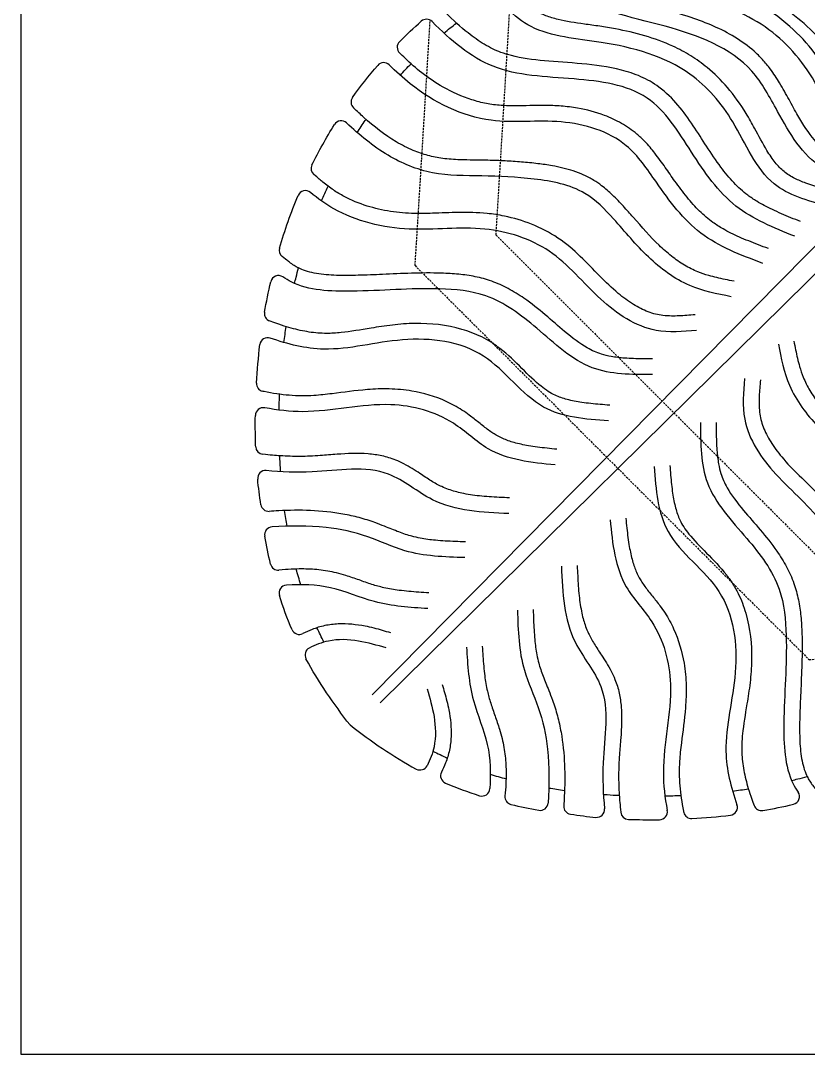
# Model space of a CAD drawing. Header units: millimetres. Extents: x -38686 to 870903, y -23218 to 232707.
# Drawn here: x 37372.5 to 37472.4, y 30796.6 to 30927.6 of the extents above; entities that cross this region are included whole.
import ezdxf

# ---------------------------------------------------------------- set-up
doc = ezdxf.new("R2010")
doc.units = ezdxf.units.MM
doc.header["$LTSCALE"] = 10
doc.linetypes.add('HIDDEN', pattern=[0.375, 0.25, -0.125])
doc.layers.add('40 - Detail Outline', color=142, linetype='Continuous')

msp = doc.modelspace()

# ---------------------------------------------------------------- linework, layer by layer
at = {"layer": '40 - Detail Outline', "color": 251}
for p, q in [((37486.067, 30912.072), (37417.097, 30842.168)), ((37488.019, 30910.119), (37418.116, 30841.149))]:
    msp.add_line(p, q, dxfattribs=at)
at = {"layer": '40 - Detail Outline', "color": 7}
msp.add_lwpolyline([(38322.522, 32146.575), (37372.522, 32146.575), (37372.522, 30796.575), (38322.522, 30796.575)], close=True, dxfattribs=at)
at = {"layer": '40 - Detail Outline', "color": 252, "linetype": 'HIDDEN', "ltscale": 0.1}
for points in [[(37434.874, 30934.885, -0.0005648), (37432.785, 30900.453), (37476.353, 30856.886, -0.0009965), (37510.992, 30859.318, -0.0013085)], [(37424.431, 30927.699, -0.0008531), (37422.522, 30896.575), (37472.522, 30846.575, -0.0015354), (37503.414, 30848.783, -0.0015354)]]:
    msp.add_lwpolyline(points, format="xyb", dxfattribs=at)
at = {"layer": '40 - Detail Outline', "color": 251}
for centre, start, end in [((37423.972, 30926.81), 45.04849, 131.08967), ((37421.253, 30924.257), 135.23951, 225.27096), ((37418.541, 30921.314), 45.37059, 139.38591), ((37415.404, 30917.315), 144.35564, 226.11973), ((37413.15, 30913.936), 46.74206, 148.21629), ((37410.345, 30908.89), 153.6379, 228.67738), ((37408.619, 30905.093), 49.93573, 157.45103), ((37406.295, 30898.518), 163.54353, 231.43457), ((37405.195, 30894.314), 55.32241, 167.12319), ((37404.429, 30890.491), 170.18181, 249.59159), ((37403.84, 30886.442), 70.6813, 173.23504), ((37403.414, 30881.613), 176.64905, 257.75444), ((37403.273, 30877.564), 79.36509, 179.34188), ((37403.314, 30873.644), 181.84017, 264.11427), ((37403.563, 30869.597), 84.66017, 185.44805), ((37403.961, 30866.416), 188.82963, 273.84978), ((37404.45, 30862.44), 93.67541, 190.22062), ((37405.178, 30858.964), 193.50603, 275.33654), ((37406.268, 30855.053), 93.53079, 197.716), ((37407.84, 30850.807), 203.02974, 296.69921), ((37409.569, 30847.199), 117.03841, 208.27621), ((37423.146, 30833.622), 241.72379, 332.96159), ((37426.754, 30831.893), 153.30079, 246.97026), ((37431.001, 30830.32), 252.284, 356.46921), ((37470.261, 30829.248), 282.87681, 34.67759), ((37434.912, 30829.231), 174.66346, 256.49397), ((37438.387, 30828.502), 259.77938, 356.32459), ((37442.364, 30828.014), 176.15022, 261.17037), ((37445.544, 30827.616), 264.55195, 5.33983), ((37449.591, 30827.366), 185.88573, 268.15983), ((37453.511, 30827.326), 270.65812, 10.63491), ((37457.56, 30827.467), 192.24556, 273.35095), ((37462.389, 30827.893), 276.76496, 19.3187), ((37466.439, 30828.482), 200.40841, 279.81819)]:
    msp.add_arc(centre, 1, start, end, dxfattribs=at)
for points, knots in [([(37481.7, 30910.224), (37480.138, 30910.832), (37476.213, 30912.359), (37473.856, 30919.758), (37468.276, 30926.739), (37459.075, 30930.989), (37449.344, 30930.855), (37444.918, 30934.836), (37443.174, 30936.702)], [0, 0, 0, 0, 4.8267485, 12.1285269, 21.5436592, 31.1989251, 41.5791242, 48.9744391, 48.9744391, 48.9744391, 48.9744391]), ([(37484.541, 30912.365), (37483.527, 30912.914), (37480.834, 30914.369), (37477.148, 30917.971), (37475.333, 30924.46), (37469.498, 30929.372), (37462.26, 30933.609), (37454.873, 30933.908), (37451.45, 30936.324), (37450.424, 30937.214)], [0, 0, 0, 0, 3.4625137, 9.1915716, 14.8450556, 23.0827075, 31.1333885, 39.8635293, 43.9261864, 43.9261864, 43.9261864, 43.9261864]), ([(37454.033, 30937.097), (37457.308, 30936.661), (37467.16, 30934.289), (37480.116, 30927.376), (37483.346, 30916.341), (37485.637, 30912.709), (37486.067, 30912.072)], [136.8040503, 136.8040503, 136.8040503, 136.8040503, 146.5004897, 165.9015749, 177.3555264, 179.5269324, 179.5269324, 179.5269324, 179.5269324]), ([(37483.144, 30915.467), (37483.04, 30915.534), (37482.937, 30915.601), (37482.416, 30915.95), (37482.015, 30916.25), (37481.253, 30916.893), (37480.893, 30917.233), (37480.282, 30917.891), (37480.022, 30918.203), (37479.631, 30918.738), (37479.485, 30918.955), (37479.206, 30919.415), (37479.07, 30919.666), (37478.803, 30920.202), (37478.673, 30920.486), (37478.284, 30921.375), (37478.027, 30922.02), (37477.567, 30923.062), (37477.393, 30923.44), (37477.025, 30924.154), (37476.835, 30924.492), (37476.432, 30925.14), (37476.218, 30925.453), (37475.546, 30926.362), (37475.059, 30926.926), (37473.694, 30928.336), (37472.772, 30929.122), (37471.379, 30930.193), (37470.922, 30930.526), (37470.009, 30931.17), (37469.546, 30931.486), (37468.129, 30932.404), (37467.15, 30932.977), (37465.374, 30933.856), (37464.598, 30934.191), (37463.376, 30934.629), (37462.947, 30934.766), (37462.087, 30935.008), (37461.66, 30935.113), (37460.393, 30935.397), (37459.567, 30935.546), (37457.782, 30935.883), (37456.843, 30936.071), (37455.556, 30936.445), (37455.138, 30936.589), (37454.51, 30936.855), (37454.281, 30936.965), (37454.045, 30937.091), (37454.039, 30937.094), (37454.033, 30937.097)], [2.8519266, 2.8519266, 2.8519266, 2.8519266, 3.2646199, 3.2646199, 4.9697365, 4.9697365, 6.674853, 6.674853, 8.1161844, 8.1161844, 9.0682072, 9.0682072, 10.0996007, 10.0996007, 11.1309941, 11.1309941, 13.193781, 13.193781, 14.326377, 14.326377, 15.3136178, 15.3136178, 16.3008585, 16.3008585, 18.2753401, 18.2753401, 21.5502258, 21.5502258, 23.127888, 23.127888, 24.7055503, 24.7055503, 27.8608748, 27.8608748, 30.1705919, 30.1705919, 31.3720932, 31.3720932, 32.5735945, 32.5735945, 34.976597, 34.976597, 38.0076801, 38.0076801, 39.6007312, 39.6007312, 40.5817689, 40.5817689, 40.6069398, 40.6069398, 40.6069398, 40.6069398]), ([(37478.443, 30907.372), (37476.943, 30907.805), (37472.449, 30909.102), (37468.899, 30915.246), (37464.566, 30923.455), (37453.994, 30927.444), (37443.329, 30929.241), (37439.094, 30933.826), (37437.908, 30935.3)], [0, 0, 0, 0, 4.5750783, 13.7039465, 19.7497119, 32.1343409, 45.3360883, 50.9095088, 50.9095088, 50.9095088, 50.9095088]), ([(37478.998, 30909.293), (37478.67, 30909.388), (37478.349, 30909.481), (37477.416, 30909.762), (37476.834, 30909.955), (37476.02, 30910.289), (37475.746, 30910.415), (37475.272, 30910.668), (37475.068, 30910.791), (37474.663, 30911.069), (37474.465, 30911.221), (37473.88, 30911.717), (37473.504, 30912.101), (37472.407, 30913.397), (37471.725, 30914.451), (37470.684, 30916.248), (37470.31, 30916.934), (37469.548, 30918.325), (37469.159, 30919.033), (37468.372, 30920.337), (37467.983, 30920.936), (37467.25, 30921.919), (37466.927, 30922.315), (37466.235, 30923.071), (37465.87, 30923.427), (37464.732, 30924.433), (37463.914, 30925.02), (37461.324, 30926.596), (37459.437, 30927.38), (37456.21, 30928.461), (37454.882, 30928.832), (37452.287, 30929.509), (37451.021, 30929.817), (37448.39, 30930.534), (37447.05, 30930.95), (37445.229, 30931.715), (37444.652, 30931.994), (37443.734, 30932.517), (37443.374, 30932.746), (37442.471, 30933.393), (37441.932, 30933.858), (37441.151, 30934.627), (37440.904, 30934.886), (37440.658, 30935.155)], [0, 0, 0, 0, 1.001274, 1.001274, 3.0038219, 3.0038219, 4.1220622, 4.1220622, 5.1047327, 5.1047327, 6.0874031, 6.0874031, 8.0527441, 8.0527441, 12.0005692, 12.0005692, 14.2953175, 14.2953175, 16.5900658, 16.5900658, 18.5551166, 18.5551166, 19.911819, 19.911819, 21.2685213, 21.2685213, 23.9819261, 23.9819261, 29.4826454, 29.4826454, 33.2569062, 33.2569062, 37.031167, 37.031167, 41.4786882, 41.4786882, 43.7067825, 43.7067825, 45.2537806, 45.2537806, 47.7753162, 47.7753162, 48.9659121, 48.9659121, 48.9659121, 48.9659121]), ([(37482.426, 30912.088), (37482.12, 30912.207), (37481.821, 30912.323), (37480.959, 30912.671), (37480.428, 30912.903), (37479.505, 30913.392), (37479.115, 30913.648), (37478.684, 30914.02), (37478.571, 30914.13), (37478.345, 30914.373), (37478.234, 30914.505), (37477.906, 30914.933), (37477.694, 30915.261), (37477.071, 30916.357), (37476.679, 30917.237), (37476.07, 30918.585), (37475.88, 30919), (37475.502, 30919.777), (37475.319, 30920.135), (37474.938, 30920.834), (37474.74, 30921.178), (37474.124, 30922.192), (37473.682, 30922.844), (37472.27, 30924.724), (37471.209, 30925.873), (37468.715, 30928.066), (37467.248, 30929.072), (37464.119, 30930.73), (37462.455, 30931.384), (37460.051, 30932.036), (37459.357, 30932.19), (37457.991, 30932.442), (37457.316, 30932.542), (37455.384, 30932.808), (37454.164, 30932.948), (37451.913, 30933.338), (37450.886, 30933.588), (37449.727, 30934.056), (37449.478, 30934.17), (37448.979, 30934.426), (37448.731, 30934.567), (37448.024, 30935.008), (37447.567, 30935.338), (37447.114, 30935.706)], [0, 0, 0, 0, 0.9453756, 0.9453756, 2.8361267, 2.8361267, 4.7268778, 4.7268778, 5.4614068, 5.4614068, 6.1959359, 6.1959359, 7.664994, 7.664994, 10.6155465, 10.6155465, 11.8771794, 11.8771794, 12.9450509, 12.9450509, 14.0129225, 14.0129225, 16.1486655, 16.1486655, 20.4201516, 20.4201516, 25.2533955, 25.2533955, 30.0866395, 30.0866395, 31.9897389, 31.9897389, 33.8928384, 33.8928384, 37.5595364, 37.5595364, 41.2262344, 41.2262344, 42.2848748, 42.2848748, 43.3435152, 43.3435152, 45.3263709, 45.3263709, 45.3263709, 45.3263709]), ([(37474.68, 30904.125), (37472.249, 30904.812), (37466.636, 30906.4), (37463.448, 30914.763), (37456.873, 30922.382), (37447.174, 30925.08), (37437.011, 30925.76), (37433.194, 30930.063), (37431.533, 30932.299)], [0, 0, 0, 0, 7.2173194, 16.6586382, 24.7874942, 36.7593966, 45.8433615, 53.8244605, 53.8244605, 53.8244605, 53.8244605]), ([(37475.224, 30906.049), (37474.849, 30906.155), (37474.48, 30906.26), (37473.395, 30906.577), (37472.703, 30906.793), (37471.566, 30907.215), (37471.1, 30907.412), (37470.154, 30907.888), (37469.696, 30908.175), (37468.91, 30908.812), (37468.539, 30909.196), (37467.821, 30910.094), (37467.475, 30910.607), (37466.613, 30912.026), (37466.106, 30912.994), (37465.226, 30914.615), (37464.877, 30915.242), (37463.786, 30917.032), (37462.994, 30918.14), (37461.333, 30920.075), (37460.484, 30920.92), (37458.898, 30922.229), (37458.193, 30922.733), (37456.735, 30923.633), (37455.981, 30924.033), (37452.896, 30925.453), (37450.426, 30926.125), (37447.268, 30926.716), (37446.595, 30926.826), (37445.268, 30927.022), (37444.616, 30927.109), (37442.796, 30927.365), (37441.672, 30927.539), (37440.099, 30927.919), (37439.575, 30928.074), (37438.767, 30928.379), (37438.461, 30928.512), (37437.547, 30928.978), (37436.95, 30929.387), (37435.778, 30930.377), (37435.206, 30930.957), (37434.274, 30932.028), (37433.908, 30932.481), (37433.544, 30932.956)], [0, 0, 0, 0, 1.1132433, 1.1132433, 3.3397298, 3.3397298, 5.0768955, 5.0768955, 7.2072802, 7.2072802, 9.3376648, 9.3376648, 11.4680495, 11.4680495, 14.7148192, 14.7148192, 16.6851178, 16.6851178, 20.3572923, 20.3572923, 23.6078206, 23.6078206, 25.951608, 25.951608, 28.2953955, 28.2953955, 35.3187319, 35.3187319, 37.201506, 37.201506, 39.0842801, 39.0842801, 42.6041611, 42.6041611, 44.5323916, 44.5323916, 45.8102259, 45.8102259, 48.5717117, 48.5717117, 51.3331975, 51.3331975, 53.1500526, 53.1500526, 53.1500526, 53.1500526]), ([(37471.402, 30902.151), (37470.986, 30902.319), (37470.573, 30902.486), (37469.354, 30902.987), (37468.565, 30903.324), (37467.118, 30904.013), (37466.454, 30904.361), (37465.439, 30904.978), (37465.06, 30905.231), (37464.386, 30905.733), (37464.085, 30905.981), (37463.492, 30906.515), (37463.203, 30906.8), (37462.354, 30907.699), (37461.812, 30908.363), (37460.668, 30909.9), (37460.071, 30910.79), (37458.925, 30912.558), (37458.374, 30913.438), (37457.192, 30915.199), (37456.563, 30916.08), (37455.144, 30917.748), (37454.352, 30918.537), (37453.075, 30919.477), (37452.697, 30919.722), (37451.928, 30920.16), (37451.535, 30920.356), (37450.337, 30920.884), (37449.514, 30921.155), (37447.022, 30921.802), (37445.323, 30922.015), (37442.022, 30922.315), (37440.424, 30922.4), (37437.417, 30922.677), (37436.009, 30922.867), (37434.276, 30923.317), (37433.834, 30923.453), (37433.047, 30923.745), (37432.695, 30923.897), (37431.991, 30924.239), (37431.642, 30924.429), (37430.602, 30925.05), (37429.917, 30925.535), (37428.289, 30926.828), (37427.353, 30927.691), (37426.414, 30928.614)], [0, 0, 0, 0, 1.3154773, 1.3154773, 3.946432, 3.946432, 6.4031522, 6.4031522, 7.9847907, 7.9847907, 9.3874412, 9.3874412, 10.7900917, 10.7900917, 13.5953928, 13.5953928, 16.8486985, 16.8486985, 19.80426, 19.80426, 22.7598215, 22.7598215, 25.715383, 25.715383, 26.8647157, 26.8647157, 28.0140484, 28.0140484, 30.3127138, 30.3127138, 34.9038116, 34.9038116, 39.4949094, 39.4949094, 44.0860072, 44.0860072, 45.7352877, 45.7352877, 47.1469747, 47.1469747, 48.5586616, 48.5586616, 51.3820354, 51.3820354, 55.3141931, 55.3141931, 55.3141931, 55.3141931]), ([(37470.654, 30900.296), (37468.002, 30901.367), (37462.541, 30903.57), (37457.528, 30910.874), (37452.534, 30919.131), (37442.327, 30920.451), (37432.179, 30920.705), (37427.056, 30925.145), (37424.679, 30927.518)], [0, 0, 0, 0, 8.3746707, 17.2458641, 26.1171306, 35.6878407, 46.0804708, 55.7639306, 55.7639306, 55.7639306, 55.7639306]), ([(37467.308, 30898.736), (37466.882, 30898.896), (37466.46, 30899.054), (37465.211, 30899.533), (37464.402, 30899.855), (37462.904, 30900.522), (37462.21, 30900.863), (37461.113, 30901.49), (37460.687, 30901.76), (37459.984, 30902.262), (37459.697, 30902.485), (37459.132, 30902.967), (37458.855, 30903.222), (37458.037, 30904.03), (37457.511, 30904.622), (37456.473, 30905.9), (37455.961, 30906.586), (37455.05, 30907.859), (37454.652, 30908.435), (37453.825, 30909.619), (37453.394, 30910.225), (37452.527, 30911.334), (37452.101, 30911.839), (37451.32, 30912.645), (37450.989, 30912.958), (37450.025, 30913.771), (37449.367, 30914.221), (37447.996, 30915.001), (37447.282, 30915.332), (37445.439, 30916.033), (37444.289, 30916.335), (37442.434, 30916.662), (37441.729, 30916.749), (37440.338, 30916.855), (37439.659, 30916.875), (37437.685, 30916.888), (37436.44, 30916.835), (37434.633, 30916.831), (37434.021, 30916.844), (37432.789, 30916.927), (37432.176, 30917.003), (37430.937, 30917.244), (37430.316, 30917.406), (37428.462, 30918.004), (37427.24, 30918.555), (37425.132, 30919.755), (37424.228, 30920.363), (37422.64, 30921.596), (37421.939, 30922.213), (37421.018, 30923.087), (37420.788, 30923.31), (37420.549, 30923.547)], [0, 0, 0, 0, 1.3347694, 1.3347694, 4.0043081, 4.0043081, 6.5266595, 6.5266595, 8.2678522, 8.2678522, 9.5637549, 9.5637549, 10.8596577, 10.8596577, 13.4514631, 13.4514631, 16.0922492, 16.0922492, 18.1854104, 18.1854104, 20.2785717, 20.2785717, 22.0563812, 22.0563812, 23.2347912, 23.2347912, 25.2657902, 25.2657902, 27.2967891, 27.2967891, 30.3793543, 30.3793543, 32.2503359, 32.2503359, 34.1213176, 34.1213176, 37.8295076, 37.8295076, 39.82346, 39.82346, 41.9830806, 41.9830806, 44.1427012, 44.1427012, 48.4619423, 48.4619423, 51.9221987, 51.9221987, 54.9211296, 54.9211296, 55.9269727, 55.9269727, 55.9269727, 55.9269727]), ([(37466.604, 30896.863), (37463.816, 30897.911), (37458.295, 30899.986), (37453.564, 30906.402), (37449.15, 30912.988), (37440.953, 30915.475), (37431.332, 30914.071), (37423.738, 30917.835), (37420.091, 30921.189), (37419.243, 30922.026)], [0, 0, 0, 0, 8.7346954, 17.298582, 23.3072902, 32.0969045, 40.9569216, 52.2211022, 55.7971994, 55.7971994, 55.7971994, 55.7971994]), ([(37462.963, 30894.595), (37462.583, 30894.67), (37462.21, 30894.743), (37461.111, 30894.969), (37460.409, 30895.129), (37459.266, 30895.455), (37458.807, 30895.607), (37458.079, 30895.899), (37457.796, 30896.027), (37457.229, 30896.311), (37456.948, 30896.466), (37456.112, 30896.968), (37455.565, 30897.351), (37454.491, 30898.197), (37453.964, 30898.662), (37452.332, 30900.228), (37451.285, 30901.441), (37449.768, 30903.17), (37449.36, 30903.634), (37448.5, 30904.575), (37448.047, 30905.053), (37447.127, 30905.931), (37446.667, 30906.334), (37445.856, 30906.948), (37445.527, 30907.175), (37444.766, 30907.64), (37444.335, 30907.865), (37443.465, 30908.257), (37443.025, 30908.425), (37441.697, 30908.865), (37440.805, 30909.072), (37439.307, 30909.339), (37438.695, 30909.426), (37437.391, 30909.585), (37436.698, 30909.655), (37435.315, 30909.77), (37434.628, 30909.815), (37433.216, 30909.887), (37432.491, 30909.913), (37431.162, 30909.944), (37430.556, 30909.951), (37429.373, 30909.965), (37428.794, 30909.973), (37427.467, 30910.021), (37426.732, 30910.07), (37425.38, 30910.247), (37424.764, 30910.369), (37423.523, 30910.711), (37422.906, 30910.926), (37421.559, 30911.491), (37420.833, 30911.86), (37418.678, 30913.134), (37417.321, 30914.201), (37415.597, 30915.752), (37415.203, 30916.121), (37414.71, 30916.594)], [0, 0, 0, 0, 1.1493012, 1.1493012, 3.4479036, 3.4479036, 5.1116175, 5.1116175, 6.2262777, 6.2262777, 7.3409379, 7.3409379, 9.5702583, 9.5702583, 11.8424258, 11.8424258, 16.8689903, 16.8689903, 18.6802517, 18.6802517, 20.491513, 20.491513, 22.0922295, 22.0922295, 23.100162, 23.100162, 24.3121895, 24.3121895, 25.5242169, 25.5242169, 27.9482718, 27.9482718, 29.6513746, 29.6513746, 31.6570743, 31.6570743, 33.6627741, 33.6627741, 35.7946406, 35.7946406, 37.5728159, 37.5728159, 39.3509911, 39.3509911, 41.7455823, 41.7455823, 43.9451339, 43.9451339, 46.1446855, 46.1446855, 48.8278202, 48.8278202, 54.4245428, 54.4245428, 56.0986355, 56.0986355, 56.0986355, 56.0986355]), ([(37415.194, 30913.432), (37415.526, 30913.954), (37415.866, 30914.472), (37416.245, 30915.029), (37416.275, 30915.073), (37416.306, 30915.117)], [87.8007428, 87.8007428, 87.8007428, 87.8007428, 89.6884317, 89.6884317, 89.8512885, 89.8512885, 89.8512885, 89.8512885]), ([(37462.578, 30892.633), (37460.787, 30892.984), (37456.893, 30893.748), (37451.847, 30897.557), (37448.152, 30902.106), (37443.831, 30906.554), (37437.578, 30907.696), (37431.135, 30908.011), (37424.73, 30907.916), (37418.722, 30910.409), (37415.465, 30913.131), (37413.835, 30914.665)], [0, 0, 0, 0, 5.4207291, 11.7884781, 18.3456602, 23.1956947, 29.8879744, 36.5434432, 42.7970881, 48.8538754, 55.5370884, 55.5370884, 55.5370884, 55.5370884]), ([(37458.026, 30890.351), (37457.67, 30890.319), (37457.322, 30890.288), (37456.301, 30890.209), (37455.653, 30890.174), (37454.663, 30890.186), (37454.297, 30890.206), (37453.623, 30890.285), (37453.317, 30890.341), (37452.697, 30890.496), (37452.385, 30890.595), (37451.447, 30890.953), (37450.817, 30891.273), (37449.542, 30892.063), (37448.897, 30892.538), (37447.453, 30893.738), (37446.678, 30894.491), (37445.114, 30896.081), (37444.326, 30896.916), (37442.616, 30898.554), (37441.692, 30899.358), (37439.581, 30900.781), (37438.444, 30901.364), (37436.157, 30902.269), (37435.013, 30902.605), (37433.124, 30902.998), (37432.387, 30903.111), (37430.426, 30903.314), (37429.233, 30903.333), (37426.925, 30903.295), (37425.807, 30903.238), (37423.945, 30903.181), (37423.185, 30903.168), (37421.926, 30903.198), (37421.42, 30903.225), (37420.404, 30903.313), (37419.897, 30903.374), (37418.387, 30903.609), (37417.396, 30903.835), (37415.418, 30904.452), (37414.439, 30904.854), (37413.059, 30905.591), (37412.606, 30905.865), (37411.714, 30906.468), (37411.278, 30906.794), (37410.543, 30907.39), (37410.242, 30907.649), (37409.685, 30908.139)], [0, 0, 0, 0, 1.0483826, 1.0483826, 3.1451479, 3.1451479, 4.4689278, 4.4689278, 5.7040993, 5.7040993, 6.9392708, 6.9392708, 9.4096138, 9.4096138, 11.9906935, 11.9906935, 15.3671264, 15.3671264, 18.7435593, 18.7435593, 22.1199922, 22.1199922, 25.4964251, 25.4964251, 28.6590155, 28.6590155, 30.658628, 30.658628, 33.9943565, 33.9943565, 37.3300849, 37.3300849, 39.7170038, 39.7170038, 41.3562862, 41.3562862, 42.9955687, 42.9955687, 46.2741336, 46.2741336, 49.7999522, 49.7999522, 51.6277132, 51.6277132, 53.4554741, 53.4554741, 54.7551346, 54.7551346, 54.7551346, 54.7551346]), ([(37458.203, 30888.359), (37456.462, 30888.204), (37451.991, 30887.808), (37445.469, 30892.265), (37440.187, 30899.044), (37431.01, 30901.943), (37421.738, 30900.58), (37413.819, 30902.461), (37410.191, 30905.078), (37409.263, 30905.858)], [0, 0, 0, 0, 5.1349591, 13.1849078, 22.1068715, 30.7436776, 40.313374, 50.2220696, 53.8809319, 53.8809319, 53.8809319, 53.8809319]), ([(37452.617, 30884.754), (37452.207, 30884.755), (37451.802, 30884.755), (37450.607, 30884.766), (37449.836, 30884.786), (37448.504, 30884.884), (37447.931, 30884.951), (37446.963, 30885.126), (37446.557, 30885.223), (37445.857, 30885.439), (37445.56, 30885.55), (37444.96, 30885.816), (37444.66, 30885.97), (37443.415, 30886.68), (37442.461, 30887.408), (37440.683, 30888.894), (37439.868, 30889.619), (37438.159, 30891.062), (37437.27, 30891.776), (37435.69, 30892.874), (37435.031, 30893.288), (37433.669, 30894.018), (37432.969, 30894.337), (37431.544, 30894.842), (37430.844, 30895.027), (37429.45, 30895.31), (37428.753, 30895.407), (37427.323, 30895.551), (37426.59, 30895.592), (37424.578, 30895.657), (37423.318, 30895.645), (37420.83, 30895.574), (37419.605, 30895.514), (37417.361, 30895.413), (37416.341, 30895.369), (37414.393, 30895.322), (37413.461, 30895.311), (37411.672, 30895.37), (37410.812, 30895.441), (37409.238, 30895.718), (37408.526, 30895.923), (37407.708, 30896.297), (37407.515, 30896.398), (37407.129, 30896.626), (37406.938, 30896.752), (37406.545, 30897.038), (37406.344, 30897.2), (37405.671, 30897.736)], [0, 0, 0, 0, 1.185885, 1.185885, 3.557655, 3.557655, 5.5002923, 5.5002923, 7.0294274, 7.0294274, 8.2785432, 8.2785432, 9.527659, 9.527659, 13.4345492, 13.4345492, 16.5910033, 16.5910033, 19.7474574, 19.7474574, 21.8546285, 21.8546285, 23.8841243, 23.8841243, 25.7790483, 25.7790483, 27.6739724, 27.6739724, 29.7117698, 29.7117698, 33.4025797, 33.4025797, 37.0933897, 37.0933897, 40.1829547, 40.1829547, 42.9534362, 42.9534362, 45.7239177, 45.7239177, 48.4943991, 48.4943991, 49.4099314, 49.4099314, 50.3254636, 50.3254636, 51.3053195, 51.3053195, 51.3053195, 51.3053195]), ([(37407.248, 30894.31), (37407.309, 30894.572), (37407.373, 30894.834), (37407.536, 30895.492), (37407.638, 30895.888), (37407.743, 30896.283)], [66.3102617, 66.3102617, 66.3102617, 66.3102617, 67.1454569, 67.1454569, 68.4165801, 68.4165801, 68.4165801, 68.4165801]), ([(37452.614, 30882.754), (37449.958, 30882.757), (37444.316, 30882.764), (37438.271, 30888.552), (37432.26, 30893.141), (37423.781, 30893.914), (37415.814, 30893.135), (37408.576, 30893.422), (37406.106, 30894.9), (37405.764, 30895.136)], [0, 0, 0, 0, 7.6812021, 16.3150671, 23.9699184, 29.9052895, 41.0613923, 48.7818029, 50.0777532, 50.0777532, 50.0777532, 50.0777532]), ([(37447.192, 30878.874), (37446.779, 30878.906), (37446.372, 30878.937), (37445.169, 30879.039), (37444.394, 30879.117), (37443.008, 30879.323), (37442.388, 30879.444), (37441.262, 30879.748), (37440.752, 30879.926), (37439.97, 30880.286), (37439.679, 30880.445), (37439.089, 30880.822), (37438.792, 30881.038), (37437.714, 30881.903), (37436.92, 30882.692), (37435.22, 30884.377), (37434.314, 30885.274), (37432.908, 30886.357), (37432.539, 30886.619), (37431.767, 30887.105), (37431.371, 30887.326), (37430.16, 30887.928), (37429.321, 30888.247), (37426.524, 30889.06), (37424.5, 30889.265), (37421.545, 30889.224), (37420.58, 30889.152), (37418.721, 30888.934), (37417.822, 30888.792), (37415.614, 30888.428), (37414.344, 30888.207), (37412.511, 30888.02), (37411.899, 30887.982), (37410.936, 30887.981), (37410.572, 30887.996), (37409.835, 30888.054), (37409.464, 30888.098), (37408.342, 30888.27), (37407.582, 30888.438), (37406.026, 30888.866), (37405.23, 30889.126), (37404.08, 30889.554)], [0, 0, 0, 0, 1.185355, 1.185355, 3.556065, 3.556065, 5.667841, 5.667841, 7.6778033, 7.6778033, 9.0224565, 9.0224565, 10.3671097, 10.3671097, 13.8648896, 13.8648896, 17.3626695, 17.3626695, 18.5263714, 18.5263714, 19.6900732, 19.6900732, 22.017477, 22.017477, 27.3078517, 27.3078517, 29.8902069, 29.8902069, 32.4725621, 32.4725621, 36.4536401, 36.4536401, 38.5491117, 38.5491117, 39.8508255, 39.8508255, 41.1525394, 41.1525394, 43.7559672, 43.7559672, 46.4058862, 46.4058862, 46.4058862, 46.4058862]), ([(37447.038, 30876.88), (37444.113, 30877.105), (37437.707, 30877.598), (37431.857, 30886.551), (37420.903, 30887.892), (37411.887, 30885.233), (37406.415, 30886.599), (37404.171, 30887.386)], [0, 0, 0, 0, 8.4042842, 18.403352, 28.878923, 38.9261887, 45.9570961, 45.9570961, 45.9570961, 45.9570961]), ([(37468.58, 30886.63), (37468.931, 30884.84), (37469.696, 30880.946), (37473.505, 30875.899), (37478.054, 30872.205), (37482.502, 30867.884), (37483.644, 30861.63), (37483.958, 30855.188), (37483.863, 30848.783), (37486.357, 30842.774), (37489.078, 30839.518), (37490.612, 30837.888)], [0, 0, 0, 0, 5.4207291, 11.7884781, 18.3456602, 23.1956947, 29.8879744, 36.5434432, 42.7970881, 48.8538754, 55.5370884, 55.5370884, 55.5370884, 55.5370884]), ([(37470.542, 30887.016), (37470.617, 30886.636), (37470.69, 30886.262), (37470.917, 30885.164), (37471.076, 30884.461), (37471.402, 30883.319), (37471.555, 30882.86), (37471.846, 30882.132), (37471.974, 30881.849), (37472.258, 30881.282), (37472.414, 30881.001), (37472.916, 30880.165), (37473.299, 30879.618), (37474.145, 30878.543), (37474.609, 30878.016), (37476.176, 30876.385), (37477.388, 30875.338), (37479.118, 30873.821), (37479.581, 30873.412), (37480.522, 30872.553), (37481, 30872.1), (37481.879, 30871.179), (37482.281, 30870.719), (37482.895, 30869.908), (37483.122, 30869.58), (37483.588, 30868.818), (37483.812, 30868.387), (37484.204, 30867.518), (37484.373, 30867.077), (37484.813, 30865.75), (37485.019, 30864.857), (37485.287, 30863.359), (37485.373, 30862.748), (37485.532, 30861.444), (37485.602, 30860.751), (37485.718, 30859.368), (37485.763, 30858.681), (37485.835, 30857.269), (37485.86, 30856.544), (37485.891, 30855.215), (37485.898, 30854.609), (37485.912, 30853.426), (37485.921, 30852.847), (37485.969, 30851.52), (37486.018, 30850.784), (37486.195, 30849.433), (37486.317, 30848.817), (37486.658, 30847.576), (37486.874, 30846.959), (37487.439, 30845.612), (37487.807, 30844.886), (37489.081, 30842.731), (37490.148, 30841.374), (37491.7, 30839.649), (37492.068, 30839.255), (37492.541, 30838.763)], [0, 0, 0, 0, 1.1493012, 1.1493012, 3.4479036, 3.4479036, 5.1116175, 5.1116175, 6.2262777, 6.2262777, 7.3409379, 7.3409379, 9.5702583, 9.5702583, 11.8424258, 11.8424258, 16.8689903, 16.8689903, 18.6802517, 18.6802517, 20.491513, 20.491513, 22.0922295, 22.0922295, 23.100162, 23.100162, 24.3121895, 24.3121895, 25.5242169, 25.5242169, 27.9482718, 27.9482718, 29.6513746, 29.6513746, 31.6570743, 31.6570743, 33.6627741, 33.6627741, 35.7946406, 35.7946406, 37.5728159, 37.5728159, 39.3509911, 39.3509911, 41.7455823, 41.7455823, 43.9451339, 43.9451339, 46.1446855, 46.1446855, 48.8278202, 48.8278202, 54.4245428, 54.4245428, 56.0986355, 56.0986355, 56.0986355, 56.0986355]), ([(37464.306, 30882.255), (37464.152, 30880.514), (37463.755, 30876.044), (37468.212, 30869.522), (37474.991, 30864.24), (37477.89, 30855.063), (37476.528, 30845.79), (37478.408, 30837.871), (37481.025, 30834.243), (37481.806, 30833.315)], [0, 0, 0, 0, 5.1349591, 13.1849078, 22.1068715, 30.7436776, 40.313374, 50.2220696, 53.8809319, 53.8809319, 53.8809319, 53.8809319]), ([(37440.492, 30873.289), (37440.073, 30873.331), (37439.659, 30873.374), (37438.438, 30873.508), (37437.649, 30873.607), (37436.263, 30873.846), (37435.655, 30873.977), (37434.572, 30874.283), (37434.089, 30874.452), (37433.401, 30874.755), (37433.173, 30874.867), (37432.766, 30875.09), (37432.585, 30875.2), (37432.209, 30875.446), (37432.017, 30875.58), (37431.43, 30876.01), (37431.024, 30876.336), (37430.213, 30876.983), (37429.814, 30877.301), (37429.096, 30877.835), (37428.791, 30878.051), (37427.825, 30878.678), (37427.153, 30879.043), (37425.07, 30879.989), (37423.603, 30880.416), (37421.167, 30880.83), (37420.206, 30880.919), (37418.308, 30880.966), (37417.381, 30880.925), (37414.925, 30880.726), (37413.439, 30880.508), (37411.225, 30880.238), (37410.452, 30880.155), (37409.166, 30880.07), (37408.645, 30880.051), (37407.613, 30880.059), (37407.093, 30880.084), (37405.519, 30880.218), (37404.454, 30880.383), (37403.318, 30880.611), (37403.266, 30880.622), (37403.202, 30880.636)], [0, 0, 0, 0, 1.2134294, 1.2134294, 3.6402882, 3.6402882, 5.7010962, 5.7010962, 7.5446804, 7.5446804, 8.5064275, 8.5064275, 9.3247542, 9.3247542, 10.1430809, 10.1430809, 11.7797343, 11.7797343, 13.2236517, 13.2236517, 14.2109829, 14.2109829, 16.1856454, 16.1856454, 20.1672865, 20.1672865, 22.7222565, 22.7222565, 25.2772265, 25.2772265, 29.6678494, 29.6678494, 32.1170655, 32.1170655, 33.8556664, 33.8556664, 35.5942673, 35.5942673, 39.0714691, 39.0714691, 39.2399434, 39.2399434, 39.2399434, 39.2399434]), ([(37466.298, 30882.078), (37466.267, 30881.723), (37466.236, 30881.375), (37466.156, 30880.354), (37466.122, 30879.706), (37466.133, 30878.716), (37466.154, 30878.35), (37466.233, 30877.675), (37466.288, 30877.37), (37466.443, 30876.749), (37466.542, 30876.438), (37466.9, 30875.5), (37467.221, 30874.87), (37468.01, 30873.595), (37468.485, 30872.95), (37469.685, 30871.505), (37470.438, 30870.73), (37472.029, 30869.167), (37472.864, 30868.378), (37474.502, 30866.668), (37475.306, 30865.745), (37476.728, 30863.634), (37477.311, 30862.497), (37478.217, 30860.21), (37478.553, 30859.065), (37478.945, 30857.177), (37479.059, 30856.44), (37479.262, 30854.478), (37479.281, 30853.285), (37479.242, 30850.977), (37479.186, 30849.86), (37479.128, 30847.997), (37479.115, 30847.237), (37479.145, 30845.979), (37479.172, 30845.473), (37479.26, 30844.457), (37479.322, 30843.95), (37479.557, 30842.44), (37479.783, 30841.448), (37480.4, 30839.471), (37480.802, 30838.491), (37481.538, 30837.111), (37481.813, 30836.658), (37482.415, 30835.767), (37482.741, 30835.33), (37483.337, 30834.596), (37483.596, 30834.294), (37484.086, 30833.737)], [0, 0, 0, 0, 1.0483826, 1.0483826, 3.1451479, 3.1451479, 4.4689278, 4.4689278, 5.7040993, 5.7040993, 6.9392708, 6.9392708, 9.4096138, 9.4096138, 11.9906935, 11.9906935, 15.3671264, 15.3671264, 18.7435593, 18.7435593, 22.1199922, 22.1199922, 25.4964251, 25.4964251, 28.6590155, 28.6590155, 30.658628, 30.658628, 33.9943565, 33.9943565, 37.3300849, 37.3300849, 39.7170038, 39.7170038, 41.3562862, 41.3562862, 42.9955687, 42.9955687, 46.2741336, 46.2741336, 49.7999522, 49.7999522, 51.6277132, 51.6277132, 53.4554741, 53.4554741, 54.7551346, 54.7551346, 54.7551346, 54.7551346]), ([(37440.288, 30871.299), (37437.267, 30871.608), (37432.362, 30872.11), (37426.908, 30877.61), (37418.423, 30879.827), (37410.354, 30877.615), (37405.068, 30878.244), (37403.458, 30878.546)], [0, 0, 0, 0, 8.7557507, 14.2163152, 22.4813448, 33.6683771, 38.5822174, 38.5822174, 38.5822174, 38.5822174]), ([(37402.314, 30873.612), (37402.308, 30873.807), (37402.27, 30875.129), (37402.26, 30876.451), (37402.273, 30877.575)], [45.0836625, 45.0836625, 45.0836625, 45.0836625, 45.6568413, 48.9653629, 48.9653629, 48.9653629, 48.9653629]), ([(37458.702, 30876.667), (37458.705, 30874.011), (37458.711, 30868.369), (37464.5, 30862.324), (37469.089, 30856.313), (37469.861, 30847.834), (37469.083, 30839.867), (37469.37, 30832.628), (37470.847, 30830.158), (37471.084, 30829.817)], [0, 0, 0, 0, 7.6812021, 16.3150671, 23.9699184, 29.9052895, 41.0613923, 48.7818029, 50.0777532, 50.0777532, 50.0777532, 50.0777532]), ([(37460.702, 30876.669), (37460.702, 30876.259), (37460.702, 30875.854), (37460.713, 30874.659), (37460.733, 30873.889), (37460.831, 30872.557), (37460.898, 30871.983), (37461.074, 30871.016), (37461.17, 30870.609), (37461.386, 30869.91), (37461.498, 30869.612), (37461.764, 30869.013), (37461.917, 30868.712), (37462.628, 30867.468), (37463.355, 30866.513), (37464.842, 30864.735), (37465.567, 30863.921), (37467.01, 30862.212), (37467.724, 30861.323), (37468.821, 30859.743), (37469.235, 30859.083), (37469.965, 30857.722), (37470.284, 30857.021), (37470.789, 30855.597), (37470.974, 30854.897), (37471.257, 30853.502), (37471.355, 30852.805), (37471.498, 30851.375), (37471.539, 30850.643), (37471.605, 30848.631), (37471.593, 30847.371), (37471.521, 30844.883), (37471.462, 30843.658), (37471.36, 30841.413), (37471.317, 30840.394), (37471.27, 30838.446), (37471.259, 30837.514), (37471.317, 30835.725), (37471.389, 30834.865), (37471.666, 30833.29), (37471.871, 30832.578), (37472.244, 30831.76), (37472.345, 30831.567), (37472.574, 30831.181), (37472.7, 30830.99), (37472.986, 30830.598), (37473.147, 30830.397), (37473.684, 30829.724)], [0, 0, 0, 0, 1.185885, 1.185885, 3.557655, 3.557655, 5.5002923, 5.5002923, 7.0294274, 7.0294274, 8.2785432, 8.2785432, 9.527659, 9.527659, 13.4345492, 13.4345492, 16.5910033, 16.5910033, 19.7474574, 19.7474574, 21.8546285, 21.8546285, 23.8841243, 23.8841243, 25.7790483, 25.7790483, 27.6739724, 27.6739724, 29.7117698, 29.7117698, 33.4025797, 33.4025797, 37.0933897, 37.0933897, 40.1829547, 40.1829547, 42.9534362, 42.9534362, 45.7239177, 45.7239177, 48.4943991, 48.4943991, 49.4099314, 49.4099314, 50.3254636, 50.3254636, 51.3053195, 51.3053195, 51.3053195, 51.3053195]), ([(37434.505, 30867.129), (37434.063, 30867.148), (37433.625, 30867.167), (37432.327, 30867.232), (37431.484, 30867.287), (37429.9, 30867.454), (37429.156, 30867.565), (37427.861, 30867.846), (37427.298, 30868.003), (37426.465, 30868.304), (37426.177, 30868.421), (37425.68, 30868.653), (37425.468, 30868.762), (37425.028, 30869.005), (37424.804, 30869.138), (37424.115, 30869.563), (37423.637, 30869.883), (37422.505, 30870.624), (37421.837, 30871.052), (37420.77, 30871.607), (37420.427, 30871.77), (37419.782, 30872.031), (37419.489, 30872.134), (37418.906, 30872.311), (37418.614, 30872.386), (37417.739, 30872.575), (37417.157, 30872.654), (37415.231, 30872.809), (37413.911, 30872.744), (37411.913, 30872.598), (37411.201, 30872.536), (37410.07, 30872.453), (37409.64, 30872.426), (37408.793, 30872.391), (37408.371, 30872.382), (37407.106, 30872.379), (37406.265, 30872.407), (37404.789, 30872.499), (37404.153, 30872.552), (37403.211, 30872.649)], [0, 0, 0, 0, 1.2888478, 1.2888478, 3.8665433, 3.8665433, 6.3234995, 6.3234995, 8.3640235, 8.3640235, 9.4869514, 9.4869514, 10.3581569, 10.3581569, 11.2293624, 11.2293624, 12.9717734, 12.9717734, 15.1431536, 15.1431536, 16.1127577, 16.1127577, 16.8790669, 16.8790669, 17.6453761, 17.6453761, 19.1779946, 19.1779946, 22.7692789, 22.7692789, 24.8297405, 24.8297405, 26.1468336, 26.1468336, 27.4639268, 27.4639268, 30.098113, 30.098113, 32.0850001, 32.0850001, 32.0850001, 32.0850001]), ([(37405.478, 30870.453), (37405.466, 30870.614), (37405.456, 30870.775), (37405.412, 30871.445), (37405.384, 30871.954), (37405.361, 30872.464)], [41.7842326, 41.7842326, 41.7842326, 41.7842326, 42.2759199, 42.2759199, 43.8245505, 43.8245505, 43.8245505, 43.8245505]), ([(37434.419, 30865.131), (37431.038, 30865.277), (37425.443, 30865.52), (37418.522, 30871.681), (37410.742, 30870.177), (37405.566, 30870.414), (37403.656, 30870.592)], [0, 0, 0, 0, 9.8438647, 16.2884618, 25.97773, 31.7463258, 31.7463258, 31.7463258, 31.7463258]), ([(37452.827, 30871.091), (37453.052, 30868.166), (37453.545, 30861.76), (37462.498, 30855.91), (37463.84, 30844.955), (37461.18, 30835.94), (37462.546, 30830.468), (37463.333, 30828.223)], [0, 0, 0, 0, 8.4042842, 18.403352, 28.878923, 38.9261887, 45.9570961, 45.9570961, 45.9570961, 45.9570961]), ([(37454.821, 30871.244), (37454.853, 30870.832), (37454.884, 30870.424), (37454.986, 30869.222), (37455.064, 30868.447), (37455.27, 30867.061), (37455.392, 30866.441), (37455.695, 30865.315), (37455.874, 30864.805), (37456.234, 30864.022), (37456.393, 30863.732), (37456.77, 30863.142), (37456.986, 30862.845), (37457.85, 30861.767), (37458.639, 30860.972), (37460.325, 30859.272), (37461.221, 30858.366), (37462.304, 30856.961), (37462.566, 30856.592), (37463.052, 30855.82), (37463.274, 30855.424), (37463.876, 30854.213), (37464.194, 30853.374), (37465.008, 30850.577), (37465.213, 30848.553), (37465.172, 30845.597), (37465.099, 30844.633), (37464.881, 30842.773), (37464.739, 30841.875), (37464.375, 30839.666), (37464.154, 30838.396), (37463.967, 30836.564), (37463.929, 30835.952), (37463.928, 30834.988), (37463.943, 30834.625), (37464.002, 30833.888), (37464.046, 30833.517), (37464.218, 30832.394), (37464.386, 30831.635), (37464.813, 30830.079), (37465.074, 30829.283), (37465.501, 30828.133)], [0, 0, 0, 0, 1.185355, 1.185355, 3.556065, 3.556065, 5.667841, 5.667841, 7.6778033, 7.6778033, 9.0224565, 9.0224565, 10.3671097, 10.3671097, 13.8648896, 13.8648896, 17.3626695, 17.3626695, 18.5263714, 18.5263714, 19.6900732, 19.6900732, 22.017477, 22.017477, 27.3078517, 27.3078517, 29.8902069, 29.8902069, 32.4725621, 32.4725621, 36.4536401, 36.4536401, 38.5491117, 38.5491117, 39.8508255, 39.8508255, 41.1525394, 41.1525394, 43.7559672, 43.7559672, 46.4058862, 46.4058862, 46.4058862, 46.4058862]), ([(37428.905, 30861.549), (37428.468, 30861.563), (37428.036, 30861.576), (37426.755, 30861.625), (37425.923, 30861.67), (37424.449, 30861.81), (37423.798, 30861.897), (37422.815, 30862.083), (37422.468, 30862.161), (37421.853, 30862.324), (37421.585, 30862.405), (37421.032, 30862.589), (37420.749, 30862.691), (37419.885, 30863.02), (37419.286, 30863.269), (37418.263, 30863.678), (37417.858, 30863.836), (37417.111, 30864.107), (37416.774, 30864.221), (37416.102, 30864.431), (37415.764, 30864.528), (37414.747, 30864.799), (37414.065, 30864.951), (37412.01, 30865.324), (37410.633, 30865.464), (37407.913, 30865.578), (37406.566, 30865.555), (37404.83, 30865.47), (37404.429, 30865.446), (37404.028, 30865.419)], [0, 0, 0, 0, 1.292478, 1.292478, 3.8774341, 3.8774341, 6.0368797, 6.0368797, 7.2583918, 7.2583918, 8.2462517, 8.2462517, 9.2341116, 9.2341116, 11.2098314, 11.2098314, 12.4404767, 12.4404767, 13.4059291, 13.4059291, 14.3713815, 14.3713815, 16.3022863, 16.3022863, 20.1640958, 20.1640958, 24.0259053, 24.0259053, 25.1938386, 25.1938386, 25.1938386, 25.1938386]), ([(37447.246, 30864.341), (37447.555, 30861.32), (37448.057, 30856.415), (37453.558, 30850.96), (37455.774, 30842.476), (37453.562, 30834.407), (37454.191, 30829.121), (37454.494, 30827.51)], [0, 0, 0, 0, 8.7557507, 14.2163152, 22.4813448, 33.6683771, 38.5822174, 38.5822174, 38.5822174, 38.5822174]), ([(37449.236, 30864.544), (37449.279, 30864.126), (37449.321, 30863.712), (37449.455, 30862.49), (37449.555, 30861.702), (37449.793, 30860.316), (37449.924, 30859.708), (37450.231, 30858.624), (37450.4, 30858.142), (37450.702, 30857.453), (37450.814, 30857.226), (37451.038, 30856.819), (37451.147, 30856.637), (37451.393, 30856.261), (37451.527, 30856.07), (37451.958, 30855.483), (37452.283, 30855.076), (37452.931, 30854.266), (37453.249, 30853.867), (37453.782, 30853.149), (37453.998, 30852.844), (37454.626, 30851.878), (37454.99, 30851.206), (37455.936, 30849.123), (37456.364, 30847.655), (37456.777, 30845.22), (37456.867, 30844.259), (37456.913, 30842.361), (37456.872, 30841.434), (37456.674, 30838.978), (37456.455, 30837.492), (37456.186, 30835.277), (37456.102, 30834.505), (37456.017, 30833.219), (37455.999, 30832.698), (37456.006, 30831.665), (37456.032, 30831.145), (37456.165, 30829.572), (37456.33, 30828.506), (37456.559, 30827.371), (37456.569, 30827.318), (37456.583, 30827.255)], [0, 0, 0, 0, 1.2134294, 1.2134294, 3.6402882, 3.6402882, 5.7010962, 5.7010962, 7.5446804, 7.5446804, 8.5064275, 8.5064275, 9.3247542, 9.3247542, 10.1430809, 10.1430809, 11.7797343, 11.7797343, 13.2236517, 13.2236517, 14.2109829, 14.2109829, 16.1856454, 16.1856454, 20.1672865, 20.1672865, 22.7222565, 22.7222565, 25.2772265, 25.2772265, 29.6678494, 29.6678494, 32.1170655, 32.1170655, 33.8556664, 33.8556664, 35.5942673, 35.5942673, 39.0714691, 39.0714691, 39.2399434, 39.2399434, 39.2399434, 39.2399434]), ([(37428.843, 30859.55), (37426.245, 30859.631), (37421.952, 30859.766), (37416.459, 30862.439), (37410.765, 30863.649), (37406.677, 30863.585), (37404.386, 30863.438)], [0, 0, 0, 0, 7.6812021, 12.6967319, 18.108407, 24.9712252, 24.9712252, 24.9712252, 24.9712252]), ([(37424.275, 30855.084), (37423.841, 30855.112), (37423.412, 30855.139), (37422.14, 30855.23), (37421.313, 30855.301), (37419.85, 30855.49), (37419.204, 30855.598), (37418.322, 30855.795), (37418.069, 30855.858), (37417.564, 30855.998), (37417.306, 30856.075), (37416.52, 30856.327), (37415.978, 30856.52), (37414.883, 30856.905), (37414.333, 30857.097), (37413.371, 30857.397), (37412.97, 30857.511), (37412.191, 30857.703), (37411.816, 30857.78), (37411.074, 30857.908), (37410.704, 30857.958), (37409.596, 30858.076), (37408.862, 30858.109), (37407.268, 30858.115), (37406.411, 30858.075), (37405.271, 30857.969)], [0, 0, 0, 0, 1.2957446, 1.2957446, 3.8872339, 3.8872339, 6.0383769, 6.0383769, 6.9242789, 6.9242789, 7.8101809, 7.8101809, 9.5819849, 9.5819849, 11.2510335, 11.2510335, 12.3857276, 12.3857276, 13.3918529, 13.3918529, 14.3979782, 14.3979782, 16.4102289, 16.4102289, 18.8096509, 18.8096509, 18.8096509, 18.8096509]), ([(37441.078, 30858.471), (37441.225, 30855.09), (37441.468, 30849.496), (37447.628, 30842.574), (37446.124, 30834.794), (37446.361, 30829.619), (37446.54, 30827.709)], [0, 0, 0, 0, 9.8438647, 16.2884618, 25.97773, 31.7463258, 31.7463258, 31.7463258, 31.7463258]), ([(37443.076, 30858.558), (37443.095, 30858.115), (37443.114, 30857.677), (37443.18, 30856.38), (37443.234, 30855.537), (37443.402, 30853.953), (37443.512, 30853.209), (37443.793, 30851.913), (37443.95, 30851.35), (37444.251, 30850.518), (37444.369, 30850.23), (37444.6, 30849.732), (37444.709, 30849.52), (37444.952, 30849.081), (37445.085, 30848.856), (37445.511, 30848.168), (37445.83, 30847.69), (37446.571, 30846.557), (37446.999, 30845.89), (37447.555, 30844.823), (37447.717, 30844.48), (37447.978, 30843.835), (37448.081, 30843.542), (37448.258, 30842.959), (37448.333, 30842.667), (37448.522, 30841.792), (37448.601, 30841.21), (37448.757, 30839.283), (37448.691, 30837.964), (37448.546, 30835.966), (37448.483, 30835.253), (37448.4, 30834.122), (37448.373, 30833.692), (37448.338, 30832.846), (37448.329, 30832.424), (37448.326, 30831.158), (37448.355, 30830.317), (37448.447, 30828.841), (37448.499, 30828.206), (37448.597, 30827.264)], [0, 0, 0, 0, 1.2888478, 1.2888478, 3.8665433, 3.8665433, 6.3234995, 6.3234995, 8.3640235, 8.3640235, 9.4869514, 9.4869514, 10.3581569, 10.3581569, 11.2293624, 11.2293624, 12.9717734, 12.9717734, 15.1431536, 15.1431536, 16.1127577, 16.1127577, 16.8790669, 16.8790669, 17.6453761, 17.6453761, 19.1779946, 19.1779946, 22.7692789, 22.7692789, 24.8297405, 24.8297405, 26.1468336, 26.1468336, 27.4639268, 27.4639268, 30.098113, 30.098113, 32.0850001, 32.0850001, 32.0850001, 32.0850001]), ([(37424.147, 30853.088), (37421.867, 30853.234), (37417.628, 30853.506), (37411.943, 30856.114), (37408.114, 30856.169), (37406.206, 30856.051)], [0, 0, 0, 0, 6.8072948, 12.6552665, 18.3218015, 18.3218015, 18.3218015, 18.3218015]), ([(37435.497, 30852.895), (37435.579, 30850.298), (37435.714, 30846.004), (37438.387, 30840.512), (37439.597, 30834.817), (37439.532, 30830.729), (37439.385, 30828.438)], [0, 0, 0, 0, 7.6812021, 12.6967319, 18.108407, 24.9712252, 24.9712252, 24.9712252, 24.9712252]), ([(37437.496, 30852.958), (37437.51, 30852.521), (37437.524, 30852.088), (37437.573, 30850.808), (37437.617, 30849.976), (37437.758, 30848.501), (37437.844, 30847.851), (37438.031, 30846.868), (37438.109, 30846.521), (37438.272, 30845.906), (37438.352, 30845.637), (37438.536, 30845.084), (37438.638, 30844.802), (37438.967, 30843.938), (37439.216, 30843.338), (37439.625, 30842.315), (37439.784, 30841.911), (37440.054, 30841.163), (37440.168, 30840.827), (37440.378, 30840.155), (37440.476, 30839.817), (37440.747, 30838.8), (37440.898, 30838.117), (37441.272, 30836.063), (37441.411, 30834.686), (37441.525, 30831.966), (37441.503, 30830.618), (37441.417, 30828.883), (37441.393, 30828.481), (37441.366, 30828.081)], [0, 0, 0, 0, 1.292478, 1.292478, 3.8774341, 3.8774341, 6.0368797, 6.0368797, 7.2583918, 7.2583918, 8.2462517, 8.2462517, 9.2341116, 9.2341116, 11.2098314, 11.2098314, 12.4404767, 12.4404767, 13.4059291, 13.4059291, 14.3713815, 14.3713815, 16.3022863, 16.3022863, 20.1640958, 20.1640958, 24.0259053, 24.0259053, 25.1938386, 25.1938386, 25.1938386, 25.1938386]), ([(37419.43, 30850.013), (37419.093, 30850.112), (37418.75, 30850.214), (37417.695, 30850.513), (37416.959, 30850.706), (37415.112, 30851.065), (37413.964, 30851.19), (37412.228, 30851.114), (37411.657, 30851.048), (37410.521, 30850.807), (37409.98, 30850.639), (37409.058, 30850.281), (37408.667, 30850.103), (37408.289, 30849.914)], [0, 0, 0, 0, 1.0561449, 1.0561449, 3.1684346, 3.1684346, 6.0769445, 6.0769445, 7.4709517, 7.4709517, 8.864959, 8.864959, 9.9694405, 9.9694405, 9.9694405, 9.9694405]), ([(37418.864, 30848.095), (37417.706, 30848.436), (37415.331, 30849.138), (37411.856, 30849.264), (37409.89, 30848.485), (37409.115, 30848.09)], [0, 0, 0, 0, 3.6303177, 7.4455402, 10.0510726, 10.0510726, 10.0510726, 10.0510726]), ([(37429.035, 30848.2), (37429.182, 30845.919), (37429.453, 30841.68), (37432.062, 30835.996), (37432.117, 30832.167), (37431.999, 30830.259)], [0, 0, 0, 0, 6.8072948, 12.6552665, 18.3218015, 18.3218015, 18.3218015, 18.3218015]), ([(37431.031, 30848.327), (37431.059, 30847.893), (37431.087, 30847.464), (37431.177, 30846.192), (37431.249, 30845.366), (37431.437, 30843.902), (37431.545, 30843.257), (37431.743, 30842.374), (37431.805, 30842.122), (37431.945, 30841.616), (37432.023, 30841.359), (37432.274, 30840.573), (37432.467, 30840.03), (37432.852, 30838.936), (37433.044, 30838.386), (37433.344, 30837.423), (37433.459, 30837.023), (37433.65, 30836.243), (37433.728, 30835.869), (37433.855, 30835.127), (37433.905, 30834.756), (37434.023, 30833.648), (37434.057, 30832.915), (37434.063, 30831.321), (37434.022, 30830.464), (37433.916, 30829.324)], [0, 0, 0, 0, 1.2957446, 1.2957446, 3.8872339, 3.8872339, 6.0383769, 6.0383769, 6.9242789, 6.9242789, 7.8101809, 7.8101809, 9.5819849, 9.5819849, 11.2510335, 11.2510335, 12.3857276, 12.3857276, 13.3918529, 13.3918529, 14.3979782, 14.3979782, 16.4102289, 16.4102289, 18.8096509, 18.8096509, 18.8096509, 18.8096509]), ([(37424.042, 30842.917), (37424.384, 30841.759), (37425.085, 30839.383), (37425.212, 30835.909), (37424.432, 30833.942), (37424.037, 30833.168)], [0, 0, 0, 0, 3.6303177, 7.4455402, 10.0510726, 10.0510726, 10.0510726, 10.0510726]), ([(37425.96, 30843.483), (37426.06, 30843.146), (37426.161, 30842.802), (37426.46, 30841.747), (37426.654, 30841.011), (37427.012, 30839.164), (37427.138, 30838.017), (37427.061, 30836.28), (37426.995, 30835.71), (37426.755, 30834.574), (37426.586, 30834.033), (37426.228, 30833.11), (37426.051, 30832.719), (37425.861, 30832.342)], [0, 0, 0, 0, 1.0561449, 1.0561449, 3.1684346, 3.1684346, 6.0769445, 6.0769445, 7.4709517, 7.4709517, 8.864959, 8.864959, 9.9694405, 9.9694405, 9.9694405, 9.9694405]), ([(37470.258, 30831.3), (37470.52, 30831.362), (37470.781, 30831.425), (37471.439, 30831.588), (37471.836, 30831.69), (37472.231, 30831.796)], [66.3102617, 66.3102617, 66.3102617, 66.3102617, 67.1454569, 67.1454569, 68.4165801, 68.4165801, 68.4165801, 68.4165801]), ([(37446.4, 30829.53), (37446.561, 30829.519), (37446.723, 30829.508), (37447.392, 30829.465), (37447.901, 30829.437), (37448.411, 30829.413)], [41.7842326, 41.7842326, 41.7842326, 41.7842326, 42.2759199, 42.2759199, 43.8245505, 43.8245505, 43.8245505, 43.8245505]), ([(37449.559, 30826.367), (37449.755, 30826.36), (37451.077, 30826.323), (37452.398, 30826.313), (37453.522, 30826.326)], [45.0836625, 45.0836625, 45.0836625, 45.0836625, 45.6568413, 48.9653629, 48.9653629, 48.9653629, 48.9653629])]:
    msp.add_open_spline(points, degree=3, knots=knots, dxfattribs=at)
for points in [[(37420.543, 30924.962), (37421.439, 30925.865), (37422.363, 30926.734), (37423.315, 30927.564)], [(37426.185, 30926.067), (37426.708, 30926.5), (37427.237, 30926.919), (37427.774, 30927.324)], [(37414.591, 30917.898), (37415.593, 30919.295), (37416.659, 30920.656), (37417.782, 30921.965)], [(37420.654, 30920.695), (37421.098, 30921.195), (37421.549, 30921.686), (37422.009, 30922.167)], [(37409.449, 30909.334), (37410.313, 30911.077), (37411.262, 30912.788), (37412.3, 30914.463)], [(37410.655, 30904.777), (37410.921, 30905.404), (37411.198, 30906.027), (37411.486, 30906.646)], [(37405.336, 30898.802), (37406.004, 30901.063), (37406.788, 30903.291), (37407.695, 30905.477)], [(37403.444, 30890.662), (37403.669, 30891.961), (37403.927, 30893.253), (37404.221, 30894.537)], [(37405.902, 30886.829), (37405.987, 30887.498), (37406.081, 30888.166), (37406.184, 30888.831)], [(37402.416, 30881.671), (37402.512, 30883.308), (37402.655, 30884.938), (37402.847, 30886.56)], [(37405.284, 30878.255), (37405.297, 30878.926), (37405.319, 30879.596), (37405.348, 30880.264)], [(37402.973, 30866.263), (37402.799, 30867.383), (37402.667, 30868.457), (37402.568, 30869.502)], [(37406.29, 30863.531), (37406.179, 30864.191), (37406.077, 30864.855), (37405.986, 30865.522)], [(37404.206, 30858.731), (37403.926, 30859.897), (37403.68, 30861.075), (37403.466, 30862.262)], [(37408.031, 30856.112), (37407.828, 30856.77), (37407.637, 30857.435), (37407.458, 30858.106)], [(37406.92, 30850.416), (37406.319, 30851.829), (37405.786, 30853.276), (37405.315, 30854.749)], [(37410.968, 30848.838), (37410.66, 30849.437), (37410.367, 30850.044), (37410.088, 30850.66)], [(37414.278, 30838.331), (37412.204, 30841.015), (37410.274, 30843.778), (37408.689, 30846.725)], [(37414.278, 30838.331), (37416.963, 30836.257), (37419.725, 30834.327), (37422.673, 30832.741)], [(37424.785, 30835.02), (37425.384, 30834.713), (37425.992, 30834.42), (37426.608, 30834.141)], [(37432.06, 30832.084), (37432.718, 30831.88), (37433.383, 30831.69), (37434.053, 30831.511)], [(37426.363, 30830.972), (37427.777, 30830.371), (37429.223, 30829.838), (37430.696, 30829.368)], [(37439.478, 30830.342), (37440.138, 30830.231), (37440.802, 30830.13), (37441.469, 30830.038)], [(37462.776, 30829.955), (37463.445, 30830.04), (37464.113, 30830.134), (37464.778, 30830.237)], [(37454.203, 30829.337), (37454.873, 30829.35), (37455.543, 30829.371), (37456.212, 30829.4)], [(37434.678, 30828.258), (37435.844, 30827.978), (37437.022, 30827.732), (37438.21, 30827.518)], [(37466.609, 30827.496), (37467.909, 30827.721), (37469.201, 30827.98), (37470.484, 30828.273)], [(37442.21, 30827.026), (37443.331, 30826.852), (37444.404, 30826.72), (37445.449, 30826.62)], [(37457.619, 30826.468), (37459.255, 30826.564), (37460.885, 30826.707), (37462.507, 30826.9)]]:
    msp.add_open_spline(points, degree=3, dxfattribs=at)

doc.saveas('drawing.dxf')
